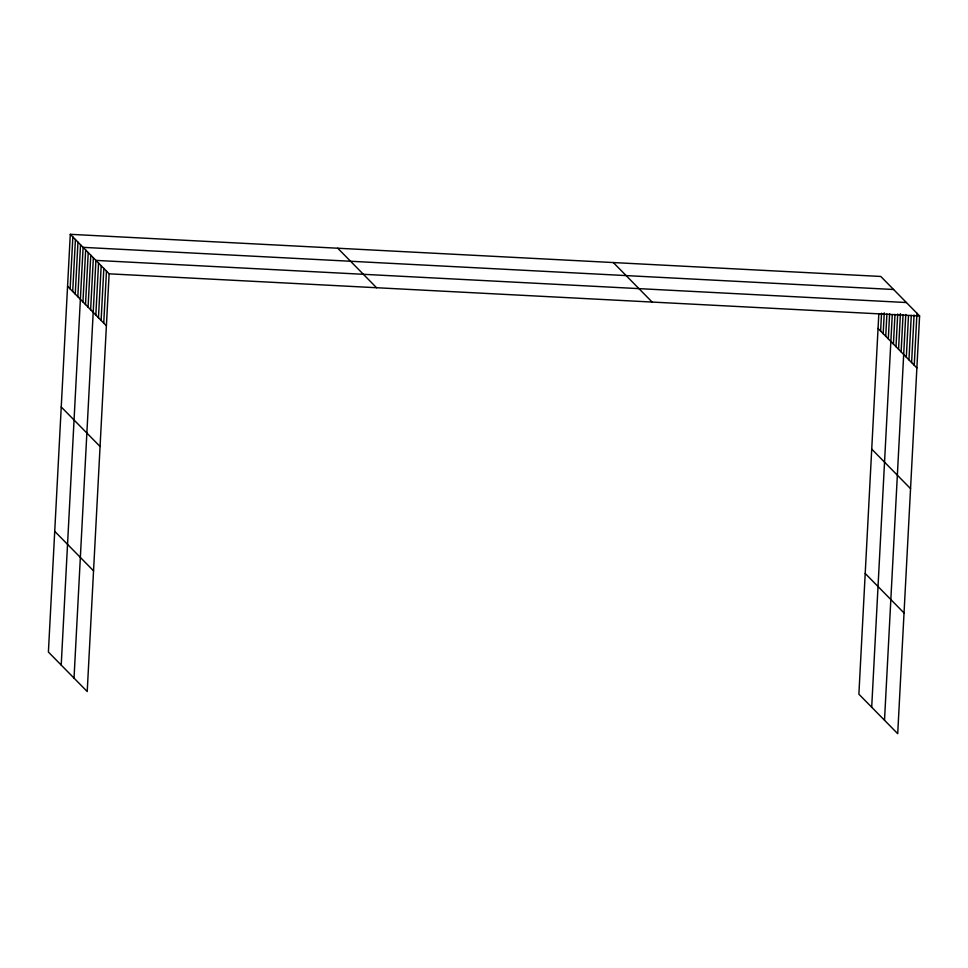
<?xml version="1.0" encoding="UTF-8"?>
<svg xmlns="http://www.w3.org/2000/svg" width="968" height="968" viewBox="0 0 968 968"><rect width="100%" height="100%" fill="white"/><g stroke="black" fill="none" stroke-linecap="round" stroke-linejoin="round"><path stroke-width="1.45" d="M70.289 234.316L48.4 652.033L87.217 691.539L109.118 273.823L70.289 234.316L880.783 276.461L919.6 315.967L897.711 733.683L858.882 694.177L878.835 313.584M70.132 288.887L72.854 236.918M72.697 291.489L75.419 239.532M75.25 294.103L77.972 242.133M77.815 296.704L80.538 244.747M61.214 665.064L83.103 247.348L893.585 289.505M82.945 301.931L85.668 249.962M85.499 304.533L88.233 252.563M88.064 307.146L90.786 255.177M90.629 309.748L93.352 257.778M74.028 678.108L95.917 260.392L906.399 302.536M95.832 315.048L98.555 263.078M98.47 317.734L101.192 265.764M101.108 320.42L103.83 268.451M103.745 323.106L106.468 271.137M880.614 331.032L881.545 313.221M883.179 333.645L884.268 312.858M885.744 336.247L886.906 313.983M888.309 338.861L889.628 313.62M871.696 707.221L892.266 314.745M893.428 344.076L894.989 314.382M895.993 346.677L897.699 314.019M898.558 349.291L900.421 313.656M901.111 351.892L903.059 314.781M884.51 720.252L905.782 314.418M906.314 357.192L908.492 315.616M908.952 359.878L911.287 315.338M911.602 362.564L914.082 315.048M914.24 365.251L916.962 313.281M109.118 273.823L919.6 315.967M878.061 328.43L916.877 367.937M871.732 449.128L910.549 488.634M613.313 262.546L652.142 302.064M865.21 573.479L904.039 612.986M337.747 248.219L376.576 287.738M67.566 286.274L106.395 325.793M61.238 406.971L100.067 446.49M54.728 531.335L93.545 570.842"/></g></svg>
